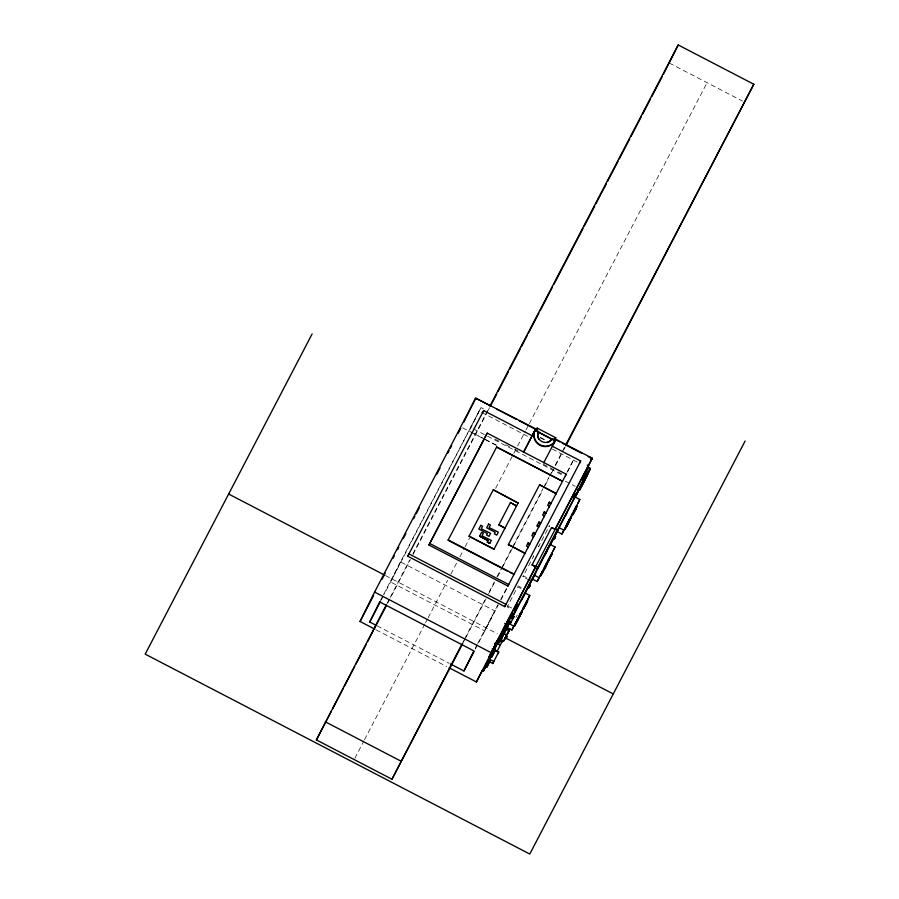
<?xml version="1.0" encoding="UTF-8"?>
<svg xmlns="http://www.w3.org/2000/svg" width="899" height="899" viewBox="0 0 899 899"><rect width="100%" height="100%" fill="white"/><g stroke="black" fill="none" stroke-linecap="round" stroke-linejoin="round"><path stroke-width="0.67" stroke-dasharray="4.5 3.37" d="M479.189 411.023L469.256 431.104L472.975 433.048M483.471 408.854L480.987 407.562L384.278 594.115M567.64 471.818L573.573 459.816M529.432 580.203L522.881 576.798L523.33 575.866L526.612 577.574M533.332 556.739L533.792 555.818L522.881 576.798M539.018 545.794L538.557 546.716L549.469 525.735L549.019 526.657M380.491 600.375L383.019 595.52M383.457 594.644L480.987 407.562M381.12 600.172L383.648 595.329M386.952 603.622L389.548 598.644M390.188 597.408L409.652 560.077M412.899 553.851L488.798 408.281M387.739 603.049L410.438 559.504M413.034 554.526L487.64 411.439M488.281 410.191L489.584 407.708M354.835 758.329L363.915 740.911M364.556 739.663L424.89 623.951M425.542 622.704L427.486 618.973M428.138 617.725L447.59 580.394M450.837 574.18L457.321 561.729M459.917 556.751L464.457 548.042M465.109 546.806L469.649 538.096M495.596 488.326L513.115 454.725M513.756 453.478L517.004 447.264M517.655 446.016L525.432 431.082M526.084 429.846L528.679 424.867M529.331 423.62L707.075 82.686M462.547 642.92L463.85 640.436M464.491 639.189L485.258 599.375M489.146 591.913L494.338 581.956M496.933 576.978L500.822 569.517M501.473 568.269L511.846 548.356M512.497 547.12L542.985 488.64M543.637 487.393L548.828 477.436M549.48 476.189L552.716 469.975M555.312 464.997L564.392 447.578M463.333 642.347L465.289 638.616M465.929 637.369L486.044 598.801M488.64 593.823L494.472 582.631M497.72 576.405L502.26 567.696M502.912 566.449L542.479 490.551M545.075 485.572L548.963 478.111M551.559 473.132L554.807 466.907M555.458 465.66L563.235 450.736M563.887 449.489L565.179 447.005M475.144 648.46L477.032 644.819M477.672 643.605L497.956 604.69M500.743 599.397L506.98 587.373M566.943 472.357L573.393 459.996M475.324 649.145L498.248 605.117M500.923 600.038L507.373 587.676M516.015 617.253L517.217 614.995M669.272 63.042L742.428 101.07M540.243 437.453L546.446 440.679M540.277 437.712L546.221 440.802M481.662 412.315L529.769 437.442M552.323 449.039L577.068 462.03M494.944 439.094L501.013 442.252M505.867 444.78L509.508 446.668M514.363 449.185L518.004 451.084M543.063 464.109L556.739 471.222M557.987 471.863L561.706 473.795M473.548 428.935L562.796 475.335M474.223 433.689L484.134 438.847M485.37 439.487L496.529 445.286M462.603 427.778L470.031 431.632M471.267 432.284L498.496 446.432M565.336 481.179L575.236 486.325M518.105 585.901L521.386 587.598M520.926 588.53L517.644 586.822L507.193 606.881L511.565 609.151M507.654 605.948L512.025 608.23M385.48 575.551L497.495 633.784M377.175 625.861L449.073 663.237M376.13 629.851L446.679 666.519M400.527 561.909L390.593 581.99L484.808 630.963L494.731 610.87L400.527 561.909"/><path stroke-width="1.35" d="M570.584 517.386L570.989 518.004L570.258 518.004M521.993 611.882L522.454 610.904L521.735 610.972M571.326 517.24L570.663 517.127L571.326 517.24L570.989 518.004M576.574 505.777C577.765 507.339 575.854 506.148 576.405 506.103M577.169 506.036L575.765 508.834L575.191 508.531M566.303 525.522L566.471 526.634L568.618 522.465M541.76 572.663L542.277 572.933M566.943 525.746L566.808 524.544L567.471 524.668L566.662 524.915M546.659 564.527L546.423 563.617L545.727 566.325L545.94 564.594M546.401 563.684C547.817 564.887 542.67 572.944 541.816 572.461M522.42 610.949C520.723 615.365 521.296 610.702 521.105 613.534M523.859 608.218L523.398 609.14L523.162 608.275M517.925 619.591L517.363 619.377L518.375 618.726M566.898 524.375C567.685 521.858 573.18 513.531 568.179 523.387L567.91 522.409M571.506 515.633C572.27 517.071 573.281 512.531 572.292 515.408L571.685 515.183L572.124 514.329L572.348 515.352M575.731 507.429C576.81 507.969 574.922 511.745 573.832 511.07M569.393 519.622L570.101 519.701L569.752 520.274M574.36 510.138C575.023 510.756 576.911 508.014 575.293 508.328M519.768 616.073C518.465 614.635 521.993 614.747 521.645 612.466M524.522 605.735L525.814 603.229L526.353 603.487C524.892 606.982 519.442 613.983 525.477 605.083C526.848 603.229 528.488 597.914 527.061 602.072L526.971 600.97M544.603 568.382C544.648 567.786 543.535 568.46 544.592 568.415M545.412 565.583C547.322 564.875 544.142 566.28 545.929 565.853M574.023 510.699L574.787 510.598L574.023 512.172L573.326 512.037M514.722 625.828C512.183 628.671 521.375 615.601 519.723 614.837M524.982 606.151L524.859 605.005M550.042 558.021L549.075 558.639L552.447 553.334L550.514 555.784M517.959 618.22C517.049 621.445 517.948 618.501 519.566 616.444M524.6 605.578L525.668 604.757L524.735 605.218M550.109 556.56L550.222 557.627L550.042 556.762L549.649 557.436M568.606 522.476C566.067 529.365 562.594 530.41 566.977 525.668M565.246 529.017L566.864 525.881L566.291 525.589M527.499 601.24L526.926 601.015L526.758 602.667L525.859 603.173M569.73 520.386C567.775 520.161 570.09 521.948 570.157 519.543L569.438 519.476L570.18 519.555M550.39 557.38L546.345 565.134L545.749 564.988M540.636 574.843C543.861 573.135 543.266 567.415 545.435 566.864M542.569 572.348L542.355 571.427L542.479 572.472L541.996 572.135M572.101 514.408L571.652 515.318M374.894 629.199L360.049 621.479L374.58 592.081L475.683 398.178L536.961 429.475M463.862 422.092L475.683 398.178L490.539 405.899M375.939 625.221L369.736 621.996L379.67 601.914L473.874 650.887L463.951 670.969L450.309 663.878M462.693 643.594L391.986 779.219L316.381 739.922L386.3 604.87M407.764 556.223L408.91 553.896L505.935 604.33L504.788 606.656L407.764 556.223L483.651 410.551L532.163 435.768M482.505 412.877L483.651 410.551M566.201 474.189L507.913 586.069L428.935 545.019L487.224 433.127L566.201 474.189L565.437 475.74M565.831 445.758L753.811 84.248L678.217 44.95L663.428 74.235M487.224 433.127L428.935 545.019M496.641 447.05L562.504 481.28L496.641 447.05L448.039 540.277L507.699 571.281M469.064 536.231L494.023 549.199L469.064 536.231L493.281 489.775L518.094 503.035L493.281 489.775M480.785 525.342L482.606 526.196L481.268 528.758L490.596 533.298L489 536.343L486.617 535.017L487.393 533.534L478.841 529.084L480.819 525.274M479.605 536.141L488.123 540.659L479.572 536.209L481.583 532.332L483.37 533.264L482.033 535.826L491.326 540.434L489.775 543.401L487.382 542.075L489.775 543.401M488.584 524.117L490.404 524.971L489.067 527.533L498.361 532.141L496.81 535.119L494.383 533.86L495.192 532.298L486.64 527.848L488.618 524.05M533.141 434.003L535.197 429.846L538.602 431.61A7.552 7.338 26.3 0 0 541.917 441.6A7.552 7.338 26.3 0 0 552.008 438.577L555.402 440.341L553.346 444.511M536.04 430.34L537.153 428.093L555.751 437.757L554.087 441.128M538.602 431.61L538.4 432.014A7.552 7.338 26.3 0 0 538.816 439.397M504.991 528.151L498.878 524.758L504.935 528.264M516.52 506.047L510.463 502.53L516.577 505.923M552.008 438.577L551.806 438.982A7.552 7.338 26.3 0 1 547.446 442.566M391.986 779.219L461.906 644.167M524.892 553.458L508.418 544.536L525.027 553.166L524.589 554.054M555.739 494.315L556.178 493.427L539.569 484.797L556.032 493.72M528.14 542.872L527.702 543.76L529.477 544.682L529.916 543.794L528.14 542.872L526.466 546.075L528.252 546.997L527.814 547.884M533.545 532.489L533.107 533.377L534.894 534.298L535.332 533.41L533.545 532.489L531.882 535.692L533.658 536.613L533.219 537.501M539.007 522.004L538.568 522.892L540.355 523.825L540.793 522.937L539.007 522.004L536.905 526.095L538.681 527.028L539.13 526.14L537.344 525.207M544.311 511.857L543.873 512.745L545.648 513.666L546.086 512.778L544.311 511.857L542.636 515.06L544.423 515.981L543.985 516.869M507.913 586.069L508.688 584.519L429.7 543.457M549.345 502.181L548.907 503.069L550.694 503.991L551.132 503.103L549.345 502.181L547.682 505.384L549.458 506.306L549.019 507.193M579.529 463.3L580.675 460.985L552.368 446.275M449.163 667.811L476.391 681.959L535.602 566.842L532.039 564.988L551.537 527.578L557.335 529.994L556.447 531.803M492.101 651.438L497.889 639.234M498.237 639.425L495.911 644.134L494.416 643.358M502.563 630.862L505.845 623.985L504.699 623.389M507.71 620.445L508.991 621.108L512.205 614.95L510.924 614.287L506.957 621.962L508.238 622.625L509.171 620.771L511.239 621.838L510.598 623.142L508.531 622.063M507.429 626.783L505.362 630.682L503.373 629.648L507.036 622.232M482.044 670.665L483.257 671.295L506.182 626.637L504.968 626.007M493.989 649.528L496.304 645.1L495.585 644.729M495.664 646.145L495.079 645.516L495.664 646.145L498.102 641.459L497.383 641.088M484.044 669.766L490.326 657.045M496.304 645.1L495.461 644.976M504.98 629.064L506.182 626.637M514.644 607.117L516.644 608.162L513.307 614.613L511.317 613.579L535.602 566.842M529.432 580.203L529.893 579.282M486.685 667.305L489.989 660.844L486.685 667.305L485.617 666.755M508.025 624.131L507.497 625.21L508.059 625.513L509.295 623.007M493.821 653.101L495.135 650.438L492.214 648.921M501.754 638.009L501.473 638.571L503.777 634.132L502.698 633.581M500.102 639.234L503.631 641.066L506.53 635.2L504.024 633.402M505.362 630.682L509.643 622.029M500.08 641.605L500.653 640.448M503.496 634.705L503.777 634.132M505.294 628.334L506.362 628.884L499.439 642.324L497.259 641.335M513.003 615.512L586.496 474.234L584.496 473.2L555.088 529.533M523.173 596.902L525.095 593.025L529.792 595.475L527.882 599.341M557.335 529.994L536.939 569.213L534.95 568.168M583.271 475.672L584.496 473.2M513.34 617.883L513.981 616.59L511.913 615.512M587.328 468.008L592.239 458.209L554.357 438.521M501.912 642.077L499.788 640.391M529.129 587.294L528.118 587.339L528.893 587.744L529.601 586.395L530.05 585.496L529.275 585.092L529.837 585.946M584.653 474.953L586.294 476.695L584.238 477.965L585.373 478.56L584.912 479.493L583.417 478.74L582.878 479.83M575.472 494.821L576.012 493.742L573.337 498.923L575.472 494.821L576.045 495.113L586.496 474.234M583.777 478.897L583.316 479.841L584.451 480.426L583.99 481.358L582.855 480.774L582.383 481.707L583.53 482.302L583.069 483.235L581.923 482.639L581.462 483.572L582.608 484.168L582.147 485.1L581.001 484.505L580.54 485.438L581.687 486.033L581.226 486.966L580.08 486.37L580.293 488.831L579.158 488.247L578.698 489.18L579.608 490.236L577.495 489.427M487.528 660.799L492.753 663.518L493.765 661.473L488.539 658.753M505.283 637.852L505.845 638.706L507.002 636.47L506.216 636.054L506.778 636.908M554.638 538.377L553.615 538.422L554.402 538.827L555.099 537.478L555.56 536.579L554.773 536.175L555.335 537.029M497.731 653.966L498.743 651.921L493.281 649.157M575.484 496.653L578.574 490.393L575.416 496.394L573.416 495.349M585.193 473.93L588.654 467.266L590.104 468.323L589.845 469.941M583.608 482.549L582.698 481.493M584.305 481.156L584.766 480.223L583.62 479.628M585.227 479.279L585.687 478.347L582.619 476.728M586.148 477.414L586.609 476.481L585.474 475.886M587.069 475.549L587.53 474.616L586.395 474.02M588.924 471.806L589.384 470.874M511.891 630.008L513.812 626.131L509.104 623.692L507.193 627.558L511.891 630.008L529.792 595.475M517.689 620.13L516.667 620.715L517.723 620.063M523.645 607.421L524.297 606.083M527.376 600.172L527.657 600.937M523.184 608.196L523.139 609.679M525.668 604.724L527.466 601.341L526.735 602.701M537.175 581.529L539.085 577.652L534.377 575.203L532.466 579.08L537.175 581.529L555.065 546.985L550.368 544.547M539.973 576.09C540.816 576.63 539.894 575.394 541.209 573.618M540.49 576.371L542.142 573.101M553.155 550.862L555.065 546.985M545.03 566.359L545.547 566.628L544.097 569.438L543.502 569.258L544.097 569.449M548.435 561.066L548.368 559.942C547.188 560.807 549.525 561.459 547.592 561.459M549.716 558.627L548.637 559.481M550.267 557.515L549.075 558.639M561.92 534.051L563.842 530.174L559.133 527.724L557.223 531.601L561.92 534.051L579.821 499.507L575.124 497.068M552.447 553.323L550.3 556.2L550.705 556.762M569.752 518.937L570.326 519.274L569.303 519.791M574.18 510.385L574.596 510.992M577.911 503.384L579.821 499.507M574.18 511.879C574.146 513.52 571.809 514.453 573.045 514.048M541.591 572.921L541.794 572.607M546.637 564.505L546.738 563.021L547.412 562.988M519.532 616.59L520.206 615.208L519.644 614.995M547.221 563.358L546.592 563.403L547.356 563.179L547.221 562.156M549.739 558.616L549.267 558.257L549.93 558.223M515.621 622.704C519.116 617.725 514.666 627.277 515.52 622.973L515.824 622.434M525.769 603.308L526.353 603.487M546.3 563.875L546.94 563.887M551.031 556.054L550.952 554.964L552.02 554.2L551.503 553.885M550.424 556.032L550.941 556.301M551.424 555.335L552.02 554.155M517.464 619.175L518.408 618.759M521.117 612.197L520.072 614.275L520.6 614.545M569.573 519.217L569.887 518.644M570.449 518.937L570.09 519.734M576.304 507.721L575.686 508.946L575.158 508.564M547.839 560.976L548.907 558.863M520.285 613.86C522.038 614.152 519.229 613.219 520.656 614.433L520.824 612.725M526.758 602.667L526.466 601.925L526.173 602.465M575.529 507.856L576.169 508.059L575.416 508.002L574.158 510.497L574.675 510.834M569.224 521.386L568.516 521.353M572.978 496.102L574.045 494.034M515.464 609.129L517.723 604.757L515.442 609.14L516.004 609.432M499.439 642.324L506.362 628.884M515.812 623.704L514.801 624.311L517.195 620.995M526.106 603.959L525.915 602.959M543.108 571.359L542.805 570.663L543.266 571.045M518.004 618.242L518.633 618.332M515.992 622.018L516.464 622.411L516.161 621.659M524.802 605.184L525.218 604.386M551.278 555.571L551.379 554.2L550.795 555.267M312.122 333.934L145.189 654.135L529.781 854.05L745.114 441.027M360.049 621.479L373.602 595.486M381.985 579.394L385.21 573.202M392.964 558.346L394.245 555.874M397.482 549.682L398.763 547.21M403.28 538.546L405.865 533.59M413.607 518.734L414.9 516.262M416.192 513.79L419.417 507.598M436.847 474.178L440.072 467.986M447.814 453.13L449.107 450.657M450.399 448.174L451.691 445.702M458.142 433.318L460.726 428.373M369.736 621.996L380.491 601.386M490.09 405.786L678.217 44.95M316.381 739.922L331.304 711.3M332.596 708.817L342.98 688.904M344.272 686.42L354.656 666.507M355.948 664.024L366.331 644.111M367.624 641.628L373.467 630.424M374.759 627.94L386.435 605.544M490.236 406.46L496.72 394.02M498.012 391.526L508.396 371.624M509.688 369.129L520.072 349.228M521.364 346.733L527.207 335.541M528.5 333.046L538.883 313.144M540.187 310.649L552.503 287.006M553.806 284.522L582.99 228.526M584.294 226.042L594.666 206.129M595.97 203.646L606.353 183.733M607.645 181.25L618.029 161.337M619.321 158.853L629.705 138.94M630.997 136.457L641.38 116.544M642.673 114.061L650.46 99.126M651.753 96.631L662.136 76.73M523.566 452.175L534.995 430.25L555.2 440.757L543.681 462.918M523.476 452.422L534.287 431.689M535.703 430.857L537.153 428.093M487.348 542.142L488.157 540.591M498.788 524.926L510.463 502.53M494.023 549.199L518.229 502.743M554.312 440.532L555.751 437.757M508.283 544.828L539.569 484.797M565.696 445.084L753.811 84.248M463.951 670.969L474.065 651.573M504.788 606.656L580.675 460.985M532.039 564.988L535.838 566.359L592.239 458.209M505.845 623.985L488.651 657.293L489.865 657.922M583.665 474.908L588.497 465.648L587.283 465.019M502.676 631.12L507.384 622.018M476.391 681.959L482.83 669.598M502.822 631.154L507.362 622.456M483.257 671.295L485.763 666.474M495.135 650.438L491.652 657.248L492.967 654.584L491.899 654.034M503.822 633.795L509.857 622.209M511.666 618.782L578.574 490.393M585.867 476.47L590.104 468.323M521.285 600.599L535.658 572.944M545.165 554.818L547.176 550.873M550.323 544.918L557.414 531.298M565.527 515.655L566.808 513.205M584.451 480.426L590.306 469.008M580.293 488.831L588.463 472.75L587.317 472.155M528.893 587.744L529.354 586.845M529.601 586.395L530.05 585.496M554.402 538.827L554.852 537.939M555.099 537.478L555.56 536.579M579.608 490.236L583.844 482.089M510.598 623.142L513.981 616.59M502.136 641.616L496.922 651.606L493.394 649.775M503.631 641.066L509.958 628.952M492.753 663.518L498.743 651.921M505.845 638.706L506.294 637.818M506.542 637.357L507.002 636.47M520.982 613.803L521.364 613.028M548.716 560.594L548.514 559.729M568.483 522.813L568.91 521.982M574.764 510.767C574.641 513.25 570.921 516.397 572.528 514.947M522.903 608.769L523.566 608.78L522.813 608.926M547.603 561.369L548.39 561.156M549.154 558.493L549.323 559.414M567.37 523.432L568.224 523.297L567.752 522.802M514.149 625.625L514.88 625.513M517.071 619.928L517.363 620.681M571.225 517.419L570.326 519.274L569.674 519.083M572.281 514.048L571.685 515.183M523.432 609.039L523.263 608.072M545.929 564.684L546.345 565.134L545.805 564.842M551.851 553.211L552.211 553.806M592.025 458.647L591.351 459.928L590.396 457.254L592.025 458.647L588.306 456.714M506.598 623.389L507.766 621.187M503.373 629.648L505.44 625.749M526.32 602.229L526.938 601.071M575.933 508.508L575.349 508.238M547.48 561.684L547.817 562.268L547.547 561.549M514.194 625.558L514.756 625.76M569.831 520.161L569.269 519.869M475.133 399.19L477.313 398.471M496.72 409.112L516.52 419.406M519.004 420.687L535.096 429.059M554.897 439.353L559.841 441.926M562.324 443.207L564.797 444.499M567.269 445.78L582.125 453.501M536.95 431.509L553.065 439.881M576.506 505.912L577.079 506.204M576.371 506.272L576.944 506.575M576.27 506.485L576.843 506.778M575.416 508.002L575.989 508.295M575.585 509.16L575.012 508.868L575.405 509.508M573.933 510.879L574.495 511.171M573.382 511.936L573.955 512.228M572.202 514.183L572.809 514.509M571.854 514.846L572.427 515.138M570.528 517.498L571.101 517.79M568.988 520.431L569.55 520.735M568.853 520.678L569.427 520.971M567.19 523.881L567.763 524.184M567.022 524.207L567.595 524.499M566.673 524.802L567.258 525.061M566.168 525.836L566.741 526.129M565.752 526.544L566.325 526.836M565.673 526.69L566.246 526.994M564.741 528.601L565.302 528.893M551.537 527.578L553.919 528.814M548.671 559.313L549.255 559.56M545.3 565.819L545.873 566.044M535.838 566.359L537.838 567.404M542.434 571.303L542.603 572.247L542.209 571.697M541.501 574.427L540.996 574.034L541.445 574.54M541.367 574.686L540.85 574.416L541.265 574.877M448.208 539.939L514.082 574.18L510.183 572.573M524.454 605.78L525.05 606.005M514.902 610.219L515.475 610.511M519.038 616.163L519.678 616.321L519.004 616.309M517.768 618.591L517.993 619.535L517.521 619.063M506.598 628.716L509.306 630.12L506.912 634.694L508.913 630.637L506.204 629.233M228.649 494.034L384.233 574.899M504.968 637.661L613.253 693.949M495.776 642.347L500.361 645.021L495.664 642.571M374.58 592.081L490.921 652.562M485.876 663.979L487.831 664.99M325.326 721.83L400.92 761.127M555.2 440.757A11.384 11.058 26.3 0 1 539.984 445.308A11.384 11.058 26.3 0 1 534.995 430.25M555.402 440.341A11.384 11.058 26.3 0 1 540.187 444.904A11.384 11.058 26.3 0 1 535.197 429.846"/></g></svg>
